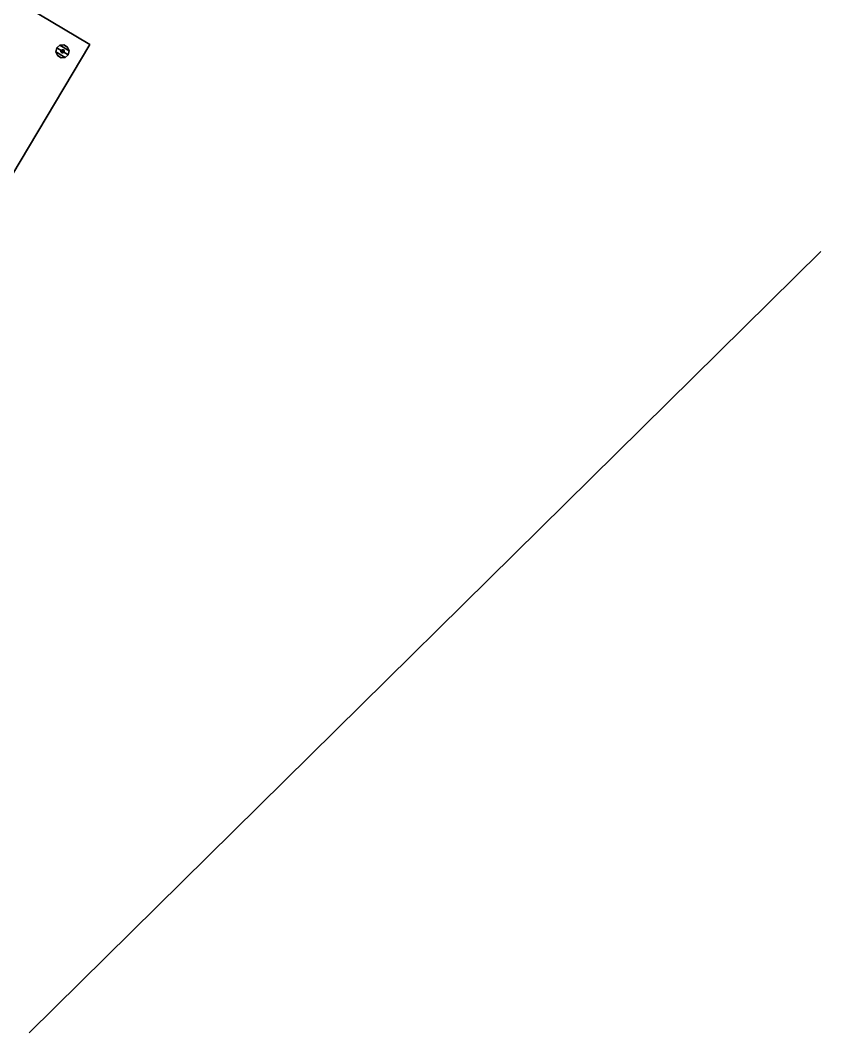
# Model space of a CAD drawing. Header units: inches. Extents: x 23 to 6400, y -2214 to 4412.
# Drawn here: x 3240.5 to 3360.4, y 1.4 to 153 of the extents above; entities that cross this region are included whole.
import ezdxf

# ---------------------------------------------------------------- set-up
doc = ezdxf.new("R2010")
doc.units = ezdxf.units.IN
doc.header["$LTSCALE"] = 96
doc.header["$MEASUREMENT"] = 0
doc.layers.add('A-FURN-EXIST', color=33, linetype='Continuous')

# ---------------------------------------------------------------- blocks, each defined once
blk = doc.blocks.new('A$C1C1D4BE0')
at = {"lineweight": -3, "flags": 1}
for tag, p, rotation in [('CAPPN', (29.08, 175.22, 27.25), 90), ('CAPMG', (29.08, 175.22, 27.25), 90), ('CAPMC', (29.08, 175.22, 27.25), 90), ('CAPQT', (29.08, 175.22, 27.25), 90), ('CAPDH', (29.08, 175.22, 27.25), 90), ('CAPGC', (29.08, 175.22, 27.25), 90), ('CAPPN', (29.08, 175.22, 26.75), 90), ('CAPMG', (29.08, 175.22, 26.75), 90), ('CAPMC', (29.08, 175.22, 26.75), 90), ('CAPQT', (29.08, 175.22, 26.75), 90), ('CAPDH', (29.08, 175.22, 26.75), 90), ('CAPGC', (29.08, 175.22, 26.75), 90), ('CAPPN', (53.08, 175.22, 27.25), 180), ('CAPMG', (53.08, 175.22, 27.25), 180), ('CAPMC', (53.08, 175.22, 27.25), 180), ('CAPQT', (53.08, 175.22, 27.25), 180), ('CAPDH', (53.08, 175.22, 27.25), 180), ('CAPGC', (53.08, 175.22, 27.25), 180), ('CAPPN', (109.07, 175.22, 27.25), 90), ('CAPMG', (109.07, 175.22, 27.25), 90), ('CAPMC', (109.07, 175.22, 27.25), 90), ('CAPQT', (109.07, 175.22, 27.25), 90), ('CAPDH', (109.07, 175.22, 27.25), 90), ('CAPGC', (109.07, 175.22, 27.25), 90), ('CAPPN', (109.07, 175.22, 26.75), 90), ('CAPMG', (109.07, 175.22, 26.75), 90), ('CAPMC', (109.07, 175.22, 26.75), 90), ('CAPQT', (109.07, 175.22, 26.75), 90), ('CAPDH', (109.07, 175.22, 26.75), 90), ('CAPGC', (109.07, 175.22, 26.75), 90), ('CAPPN', (133.07, 175.22, 27.25), 180), ('CAPMG', (133.07, 175.22, 27.25), 180), ('CAPMC', (133.07, 175.22, 27.25), 180), ('CAPQT', (133.07, 175.22, 27.25), 180), ('CAPDH', (133.07, 175.22, 27.25), 180), ('CAPGC', (133.07, 175.22, 27.25), 180), ('CAPPN', (247.06, 175.11, 27.25), 180), ('CAPMG', (247.06, 175.11, 27.25), 180), ('CAPMC', (247.06, 175.11, 27.25), 180), ('CAPQT', (247.06, 175.11, 27.25), 180), ('CAPDH', (247.06, 175.11, 27.25), 180), ('CAPGC', (247.06, 175.11, 27.25), 180), ('CAPPN', (346.3, 144.91, 28.25), 239.7332), ('CAPMG', (346.3, 144.91, 28.25), 239.7332), ('CAPMC', (346.3, 144.91, 28.25), 239.7332), ('CAPQT', (346.3, 144.91, 28.25), 239.7332), ('CAPDH', (346.3, 144.91, 28.25), 239.7332), ('CAPGC', (346.3, 144.91, 28.25), 239.7332), ('CAPPN', (109.06, 103.11, 27.25), 90), ('CAPMG', (109.06, 103.11, 27.25), 90), ('CAPMC', (109.06, 103.11, 27.25), 90), ('CAPQT', (109.06, 103.11, 27.25), 90), ('CAPDH', (109.06, 103.11, 27.25), 90), ('CAPGC', (109.06, 103.11, 27.25), 90), ('CAPPN', (199.06, 103.11, 27.25), 180), ('CAPMG', (199.06, 103.11, 27.25), 180), ('CAPMC', (199.06, 103.11, 27.25), 180), ('CAPQT', (199.06, 103.11, 27.25), 180), ('CAPDH', (199.06, 103.11, 27.25), 180), ('CAPGC', (199.06, 103.11, 27.25), 180), ('CAPPN', (247.06, 103.11, 27.25), 180), ('CAPMG', (247.06, 103.11, 27.25), 180), ('CAPMC', (247.06, 103.11, 27.25), 180), ('CAPQT', (247.06, 103.11, 27.25), 180), ('CAPDH', (247.06, 103.11, 27.25), 180), ('CAPGC', (247.06, 103.11, 27.25), 180), ('CAPPN', (273.39, 103.26), 180), ('CAPMG', (273.39, 103.26), 180), ('CAPMC', (273.39, 103.26), 180), ('CAPQT', (273.39, 103.26), 180), ('CAPDH', (273.39, 103.26), 180), ('CAPGC', (273.39, 103.26), 180), ('CAPPN', (247.92, 96.11, 27.25), 270), ('CAPMG', (247.92, 96.11, 27.25), 270), ('CAPMC', (247.92, 96.11, 27.25), 270), ('CAPQT', (247.92, 96.11, 27.25), 270), ('CAPDH', (247.92, 96.11, 27.25), 270), ('CAPGC', (247.92, 96.11, 27.25), 270), ('CAPPN', (352.41, 58, 28.25), 120), ('CAPMG', (352.41, 58, 28.25), 120), ('CAPMC', (352.41, 58, 28.25), 120), ('CAPQT', (352.41, 58, 28.25), 120), ('CAPDH', (352.41, 58, 28.25), 120), ('CAPGC', (352.41, 58, 28.25), 120), ('CAPPN', (364.65, 37.2), 120.8037), ('CAPMG', (364.65, 37.2), 120.8037), ('CAPMC', (364.65, 37.2), 120.8037), ('CAPQT', (364.65, 37.2), 120.8037), ('CAPDH', (364.65, 37.2), 120.8037), ('CAPGC', (364.65, 37.2), 120.8037), ('CAPPN', (359.05, 33.97), 119.1963), ('CAPMG', (359.05, 33.97), 119.1963), ('CAPMC', (359.05, 33.97), 119.1963), ('CAPQT', (359.05, 33.97), 119.1963), ('CAPDH', (359.05, 33.97), 119.1963), ('CAPGC', (359.05, 33.97), 119.1963)]:
    blk.add_attdef(tag, p, '', height=0.001, rotation=rotation, dxfattribs=at)
for tag, p in [('CAPPN', (109.92, 96.11, 27.25)), ('CAPMG', (109.92, 96.11, 27.25)), ('CAPMC', (109.92, 96.11, 27.25)), ('CAPQT', (109.92, 96.11, 27.25)), ('CAPDH', (109.92, 96.11, 27.25)), ('CAPGC', (109.92, 96.11, 27.25)), ('CAPPN', (157.92, 96.11, 27.25)), ('CAPMG', (157.92, 96.11, 27.25)), ('CAPMC', (157.92, 96.11, 27.25)), ('CAPQT', (157.92, 96.11, 27.25)), ('CAPDH', (157.92, 96.11, 27.25)), ('CAPGC', (157.92, 96.11, 27.25)), ('CAPPN', (249.58, 96.11)), ('CAPMG', (249.58, 96.11)), ('CAPMC', (249.58, 96.11)), ('CAPQT', (249.58, 96.11)), ('CAPDH', (249.58, 96.11)), ('CAPGC', (249.58, 96.11)), ('CAPPN', (273.58, 96.11, 28.25)), ('CAPMG', (273.58, 96.11, 28.25)), ('CAPMC', (273.58, 96.11, 28.25)), ('CAPQT', (273.58, 96.11, 28.25)), ('CAPDH', (273.58, 96.11, 28.25)), ('CAPGC', (273.58, 96.11, 28.25)), ('CAPPN', (29.94, 24.11, 27.25)), ('CAPMG', (29.94, 24.11, 27.25)), ('CAPMC', (29.94, 24.11, 27.25)), ('CAPQT', (29.94, 24.11, 27.25)), ('CAPDH', (29.94, 24.11, 27.25)), ('CAPGC', (29.94, 24.11, 27.25)), ('CAPPN', (109.92, 24.11, 27.25)), ('CAPMG', (109.92, 24.11, 27.25)), ('CAPMC', (109.92, 24.11, 27.25)), ('CAPQT', (109.92, 24.11, 27.25)), ('CAPDH', (109.92, 24.11, 27.25)), ('CAPGC', (109.92, 24.11, 27.25))]:
    blk.add_attdef(tag, p, '', height=0.001, dxfattribs=at)
at = {"lineweight": -3}
mesh = blk.add_polyface(dxfattribs=at)
corners = [(364.65, 37.2, 63.53), (352.36, 57.82, 63.53), (352.36, 57.82, 0.5), (364.65, 37.2, 0.5), (384.3, 48.92, 63.53), (372.01, 69.53, 63.53), (372.01, 69.53, 0.5), (384.3, 48.92, 0.5)]
mesh.append_faces([[corners[k] for k in face] for face in [(0, 1, 2, 3), (0, 4, 5, 1), (6, 2, 1, 5), (4, 0, 3, 7), (4, 7, 6, 5), (7, 3, 2, 6)]])
mesh = blk.add_polyface(dxfattribs=at)
corners = [(366.62, 40.92), (366.62, 40.92, 0.12), (366.2, 40.46, 0.12), (366.2, 40.46), (365.6, 40.31, 0.12), (365.6, 40.31), (364.72, 41.1), (364.72, 41.1, 0.12), (364.76, 41.71, 0.12), (364.76, 41.71), (365.04, 40.57), (365.04, 40.57, 0.12), (365.18, 42.18), (365.18, 42.18, 0.12), (365.78, 42.32, 0.12), (365.78, 42.32), (366.33, 42.06), (366.33, 42.06, 0.12), (366.65, 41.53, 0.12), (366.65, 41.53)]
mesh.append_faces([[corners[k] for k in face] for face in [(0, 1, 2, 3), (3, 2, 4, 5), (6, 7, 8, 9), (10, 11, 7, 6), (12, 13, 14, 15), (9, 8, 13, 12), (16, 17, 18, 19), (15, 14, 17, 16), (5, 4, 11, 10), (19, 18, 1, 0)]])
mesh.append_faces([[corners[k] for k in face] for face in [(4, 8, 7, 11)]], dxfattribs={"vtx0": -1})
mesh.append_faces([[corners[k] for k in face] for face in [(2, 13, 8, 4)]], dxfattribs={"vtx0": -1, "vtx2": -1})
mesh.append_faces([[corners[k] for k in face] for face in [(2, 1, 14, 13)]], dxfattribs={"vtx1": -1, "vtx3": -1})
mesh.append_faces([[corners[k] for k in face] for face in [(1, 18, 17, 14)]], dxfattribs={"vtx3": -1})
mesh = blk.add_polyface(dxfattribs=at)
corners = [(365.61, 41.56, 0.12), (365.51, 41.5, 0.12), (365.51, 41.5, 0.5), (365.61, 41.56, 0.5), (365.93, 41.28, 0.5), (365.87, 41.13, 0.5), (365.87, 41.13, 0.12), (365.93, 41.28, 0.12), (365.76, 41.07, 0.5), (365.76, 41.07, 0.12), (365.45, 41.35, 0.12), (365.47, 41.19, 0.12), (365.47, 41.19, 0.5), (365.45, 41.35, 0.5), (365.61, 41.09, 0.5), (365.61, 41.09, 0.12), (365.9, 41.44, 0.5), (365.9, 41.44, 0.12), (365.77, 41.55, 0.12), (365.77, 41.55, 0.5)]
mesh.append_faces([[corners[k] for k in face] for face in [(0, 1, 2, 3), (4, 5, 6, 7), (5, 8, 9, 6), (10, 11, 12, 13), (14, 12, 11, 15), (8, 14, 15, 9), (16, 4, 7, 17), (17, 18, 19, 16), (1, 10, 13, 2), (18, 0, 3, 19)]])

msp = doc.modelspace()

# ---------------------------------------------------------------- linework, layer by layer
at = {"ltscale": 5}
msp.add_line((3241.82, 1.37), (3360.38, 118.35), dxfattribs=at)

# ---------------------------------------------------------------- block references
at = {"layer": 'A-FURN-EXIST', "xscale": -1, "rotation": 90}
msp.add_blockref('A$C1C1D4BE0', (3288.13, 514.03), dxfattribs=at)

doc.saveas('drawing.dxf')
